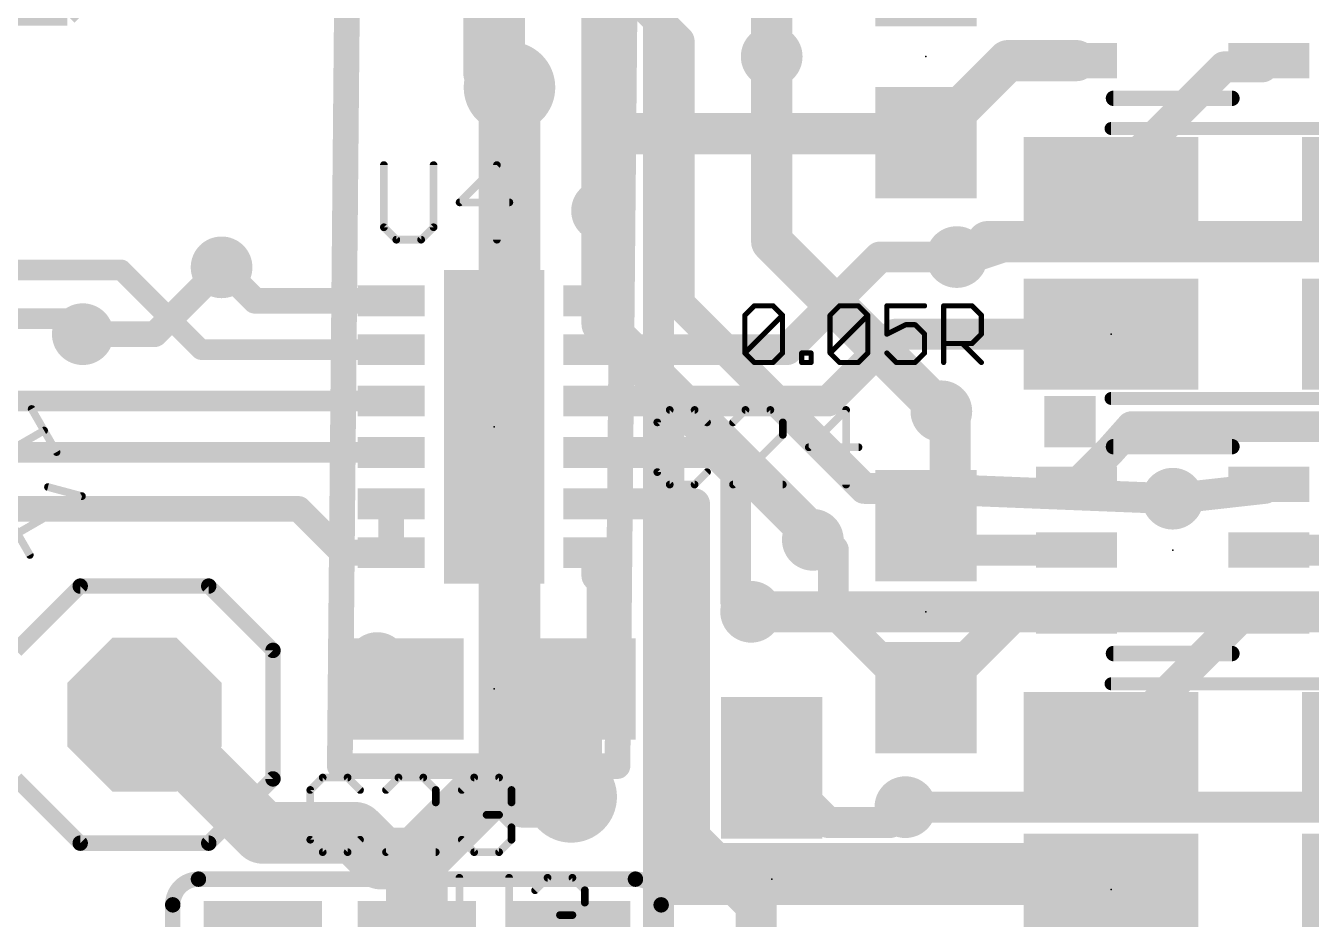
# Model space of a CAD drawing. Extents: x -1.6 to 81.6, y -2 to 51.3.
# Drawn here: x 61.51 to 74.22, y 2.75 to 11.58 of the extents above; entities that cross this region are included whole.
import ezdxf

# ---------------------------------------------------------------- set-up
doc = ezdxf.new("R2010")
doc.units = 0
for name, color, linetype in [('1', 22, 'CONTINUOUS'), ('16', 175, 'CONTINUOUS'), ('17', 82, 'CONTINUOUS'), ('18', 82, 'CONTINUOUS'), ('21', 253, 'CONTINUOUS'), ('22', 253, 'CONTINUOUS'), ('23', 7, 'CONTINUOUS'), ('25', 253, 'CONTINUOUS')]:
    doc.layers.add(name, color=color, linetype=linetype)

# ---------------------------------------------------------------- blocks, each defined once
blk = doc.blocks.new('RECT')
blk.add_solid([(-0.5, -0.5), (0.5, -0.5), (-0.5, 0.5), (0.5, 0.5)])
blk = doc.blocks.new('OCTAGONP')
at = {"const_width": 0.5}
blk.add_lwpolyline([(-0.25, -0.1036), (-0.25, 0.1036), (-0.1036, 0.25), (0.1036, 0.25), (0.25, 0.1036), (0.25, -0.1036), (0.1036, -0.25), (-0.1036, -0.25), (-0.25, -0.1036), (-0.25, 0.1036)], dxfattribs=at)
blk = doc.blocks.new('ROUNDV')
at = {"const_width": 0.5}
blk.add_lwpolyline([(0, -0.25, 1), (0, 0.25, 1), (0, -0.25)], format="xyb", dxfattribs=at)

msp = doc.modelspace()

# ---------------------------------------------------------------- linework, layer by layer
at = {"layer": '1'}
for points, const_width in [([(64.6176, 4.2672), (64.77, 20.574)], 0.254), ([(67.5132, 20.574), (67.3608, 4.2672)], 0.254), ([(66.1416, 14.478), (66.1416, 11.1252)], 0.6096), ([(67.2084, 14.1732), (67.2084, 10.3632)], 0.4064), ([(61.9252, 11.684), (64.2112, 13.97)], 0.2032), ([(68.8848, 11.2776), (68.8848, 11.8872)], 0.4064), ([(56.4388, 11.684), (61.9252, 11.684)], 0.2032), ([(71.2184, 11.2372), (70.4088, 10.4276)], 0.4064), ([(71.8972, 11.2372), (71.2184, 11.2372)], 0.4064), ([(66.1416, 11.1252), (66.294, 10.9728)], 0.6096), ([(73.3552, 11.176), (72.2376, 10.0584)], 0.3048), ([(73.736, 11.176), (73.3552, 11.176)], 0.3048), ([(73.7972, 11.2372), (73.736, 11.176)], 0.3048), ([(70.1684, 10.668), (70.016, 10.5156)], 0.4064), ([(70.1684, 10.668), (70.4088, 10.4276)], 0.4064), ([(67.3608, 10.5156), (67.2084, 10.3632)], 0.4064), ([(70.016, 10.5156), (67.3608, 10.5156)], 0.4064), ([(67.2084, 10.3632), (67.2084, 9.7536)], 0.4064), ([(72.2376, 10.0584), (72.2376, 9.9339)], 0.3048), ([(69.1896, 8.5344), (69.9516, 9.2964)], 0.3048), ([(69.9516, 9.2964), (70.7136, 9.2964)], 0.3048), ([(63.4492, 9.1948), (63.7794, 8.8646)], 0.254), ([(57.8866, 9.1694), (62.4586, 9.1694)], 0.2032), ([(62.4586, 9.1694), (63.246, 8.382)], 0.2032), ([(63.7794, 8.8646), (65.1256, 8.8646)], 0.254), ([(62.0776, 8.6868), (57.7596, 8.6868)], 0.2032), ([(62.1792, 8.5852), (62.0776, 8.6868)], 0.2032), ([(62.1792, 8.5852), (62.0776, 8.5344)], 0.254), ([(69.1896, 8.5344), (69.0372, 8.382)], 0.3048), ([(69.4436, 7.874), (70.104, 8.5344)], 0.3048), ([(70.104, 8.5344), (70.2564, 8.5344)], 0.3048), ([(70.2564, 8.5344), (72.2376, 8.5344)], 0.3048), ([(71.9328, 8.5344), (72.2376, 8.5344)], 0.3048), ([(69.0372, 8.382), (67.1576, 8.382)], 0.3048), ([(63.246, 8.382), (65.1256, 8.382)], 0.2032), ([(67.1576, 7.874), (69.4436, 7.874)], 0.3048), ([(57.912, 7.874), (65.1256, 7.874)], 0.2032), ([(70.6492, 7.6844), (70.5612, 7.7724)], 0.4064), ([(70.6492, 6.4008), (70.6492, 7.6844)], 0.4064), ([(72.4408, 7.62), (72.2376, 7.3912)], 0.3048), ([(72.4408, 7.62), (74.93, 7.62)], 0.3048), ([(67.1576, 7.366), (68.326, 7.366)], 0.3048), ([(68.326, 7.366), (68.5292, 7.1628)], 0.3048), ([(72.2376, 7.3912), (71.8972, 7.0508)], 0.3048), ([(57.8104, 7.366), (65.1256, 7.366)], 0.2032), ([(68.5292, 7.1628), (68.5292, 5.8928)], 0.3048), ([(71.8972, 7.0508), (71.8312, 7.0508)], 0.254), ([(73.7568, 7.0104), (72.8472, 6.9088)], 0.3048), ([(73.7972, 7.0508), (73.7568, 7.0104)], 0.254), ([(67.1576, 6.858), (67.818, 6.858)], 0.3048), ([(67.818, 6.858), (68.1228, 6.858)], 0.3048), ([(67.818, 3.048), (67.818, 6.858)], 0.3048), ([(67.818, 6.858), (67.9704, 6.7056)], 0.3048), ([(68.1228, 6.858), (68.1228, 3.3528)], 0.3048), ([(64.2112, 6.8072), (57.8612, 6.8072)], 0.254), ([(64.643, 6.3754), (64.2112, 6.8072)], 0.254), ([(65.1256, 6.858), (65.1256, 6.3754)], 0.254), ([(70.6492, 6.4008), (70.4088, 6.6412)], 0.3048), ([(69.4944, 6.4008), (69.2912, 6.5024)], 0.3048), ([(64.643, 6.3754), (65.1256, 6.3754)], 0.254), ([(67.1576, 6.3754), (67.1576, 6.1468)], 0.3048), ([(69.4944, 5.7912), (69.4944, 6.4008)], 0.3048), ([(71.8972, 6.4008), (70.6492, 6.4008)], 0.3048), ([(73.7972, 6.4008), (74.3712, 6.4008)], 0.3048), ([(67.1576, 6.1468), (67.2084, 6.096)], 0.3048), ([(67.2084, 6.096), (67.2084, 5.246)], 0.3048), ([(68.5292, 5.8928), (68.6816, 5.7912)], 0.3048), ([(70.4088, 4.8768), (69.4944, 5.7912)], 0.3048), ([(71.2184, 5.7508), (70.4088, 4.9412)], 0.3048), ([(71.8972, 5.7508), (71.2184, 5.7508)], 0.3048), ([(71.2184, 5.7508), (71.2184, 5.6864)], 0.3048), ([(71.2184, 5.7508), (71.2184, 5.6864)], 0.3048), ([(73.5409, 5.7508), (72.2376, 4.4475)], 0.3048), ([(73.7972, 5.7508), (73.5409, 5.7508)], 0.3048), ([(71.2184, 5.6864), (70.4088, 4.8768)], 0.3048), ([(71.2184, 5.6864), (70.4088, 4.8768)], 0.3048), ([(67.2084, 5.246), (66.9916, 5.0292)], 0.3048), ([(66.9036, 4.9412), (66.9916, 5.0292)], 0.6096), ([(66.9036, 3.9624), (66.9036, 4.9412)], 0.6096), ([(67.3608, 4.2672), (64.6176, 4.2672)], 0.254), ([(68.8848, 4.2496), (68.9024, 4.2496)], 0.3048), ([(68.9024, 4.2496), (69.4436, 3.7084)], 0.3048), ([(70.0532, 3.7084), (70.2056, 3.8608)], 0.3048), ([(69.4436, 3.7084), (70.0532, 3.7084)], 0.3048), ([(67.9704, 3.6576), (67.9704, 3.2004)], 0.3048), ([(68.1228, 3.3528), (72.6948, 3.3528)], 0.3048), ([(72.6948, 3.3528), (72.6948, 3.048)], 0.3048), ([(67.9704, 3.2004), (67.9704, 3.1496)], 0.3048), ([(72.6948, 3.048), (67.818, 3.048)], 0.3048), ([(67.9704, 3.1496), (72.136, 3.1496)], 0.3048), ([(72.136, 3.1496), (72.2376, 3.048)], 0.3048)]:
    msp.add_lwpolyline(points, dxfattribs=dict(at, const_width=const_width))
for points, const_width in [([(71.2184, 11.3388, 1), (71.2184, 11.1356)], 0.2032), ([(71.2902, 11.1654, 1), (71.1466, 11.309)], 0.2032), ([(71.8972, 11.1356, 1), (71.8972, 11.3388)], 0.2032), ([(66.2494, 11.233, 1), (66.0338, 11.0174)], 0.3048), ([(68.7832, 11.2776, 1), (68.9864, 11.2776)], 0.2032), ([(73.3552, 11.2522, 1), (73.3552, 11.0998)], 0.1524), ([(73.4091, 11.1221, 1), (73.3013, 11.2299)], 0.1524), ([(73.6821, 11.2299, 1), (73.7899, 11.1221)], 0.1524), ([(73.736, 11.0998, 1), (73.736, 11.2522)], 0.1524), ([(73.8511, 11.1833, 1), (73.7433, 11.2911)], 0.1524), ([(65.9892, 11.1252, 1), (66.294, 11.1252)], 0.3048), ([(66.1862, 10.865, 1), (66.4018, 11.0806)], 0.3048), ([(70.2402, 10.7398, 1), (70.0966, 10.5962)], 0.2032), ([(70.2402, 10.5962, 1), (70.0966, 10.7398)], 0.2032), ([(67.3608, 10.6172, 1), (67.3608, 10.414)], 0.2032), ([(67.4326, 10.4438, 1), (67.289, 10.5874)], 0.2032), ([(69.9442, 10.5874, 1), (70.0878, 10.4438)], 0.2032), ([(70.016, 10.414, 1), (70.016, 10.6172)], 0.2032), ([(67.31, 10.3632, 1), (67.1068, 10.3632)], 0.2032), ([(70.337, 10.4994, 1), (70.4806, 10.3558)], 0.2032), ([(70.337, 10.3558, 1), (70.4806, 10.4994)], 0.2032), ([(67.1068, 10.3632, 1), (67.31, 10.3632)], 0.2032), ([(67.1366, 10.435, 1), (67.2802, 10.2914)], 0.2032), ([(72.3138, 10.0584, 1), (72.1614, 10.0584)], 0.1524), ([(72.1837, 10.1123, 1), (72.2915, 10.0045)], 0.1524), ([(72.1614, 9.9339, 1), (72.3138, 9.9339)], 0.1524), ([(67.1068, 9.7536, 1), (67.31, 9.7536)], 0.2032), ([(69.9516, 9.3726, 1), (69.9516, 9.2202)], 0.1524), ([(70.0055, 9.2425, 1), (69.8977, 9.3503)], 0.1524), ([(70.7136, 9.2202, 1), (70.7136, 9.3726)], 0.1524), ([(63.4941, 9.2397, 1), (63.4043, 9.1499)], 0.127), ([(62.4945, 9.2053, 1), (62.4227, 9.1335)], 0.1016), ([(62.4586, 9.1186, 1), (62.4586, 9.2202)], 0.1016), ([(63.7794, 8.9281, 1), (63.7794, 8.8011)], 0.127), ([(63.7345, 8.8197, 1), (63.8243, 8.9095)], 0.127), ([(65.1256, 8.8011, 1), (65.1256, 8.9281)], 0.127), ([(62.1135, 8.7227, 1), (62.0417, 8.6509)], 0.1016), ([(62.0776, 8.636, 1), (62.0776, 8.7376)], 0.1016), ([(62.0492, 8.5912, 1), (62.106, 8.4776)], 0.127), ([(62.2076, 8.5284, 1), (62.1508, 8.642)], 0.127), ([(62.1433, 8.5493, 1), (62.2151, 8.6211)], 0.1016), ([(69.1357, 8.5883, 1), (69.2435, 8.4805)], 0.1524), ([(69.2435, 8.4805, 1), (69.1357, 8.5883)], 0.1524), ([(70.104, 8.6106, 1), (70.104, 8.4582)], 0.1524), ([(70.1579, 8.4805, 1), (70.0501, 8.5883)], 0.1524), ([(70.2564, 8.6106, 1), (70.2564, 8.4582)], 0.1524), ([(70.2564, 8.4582, 1), (70.2564, 8.6106)], 0.1524), ([(71.9328, 8.6106, 1), (71.9328, 8.4582)], 0.1524), ([(72.2376, 8.4582, 1), (72.2376, 8.6106)], 0.1524), ([(72.2376, 8.4582, 1), (72.2376, 8.6106)], 0.1524), ([(67.1576, 8.4582, 1), (67.1576, 8.3058)], 0.1524), ([(68.9833, 8.4359, 1), (69.0911, 8.3281)], 0.1524), ([(69.0372, 8.3058, 1), (69.0372, 8.4582)], 0.1524), ([(63.246, 8.4328, 1), (63.246, 8.3312)], 0.1016), ([(63.2101, 8.3461, 1), (63.2819, 8.4179)], 0.1016), ([(65.1256, 8.3312, 1), (65.1256, 8.4328)], 0.1016), ([(67.1576, 7.9502, 1), (67.1576, 7.7978)], 0.1524), ([(69.3897, 7.9279, 1), (69.4975, 7.8201)], 0.1524), ([(69.4436, 7.7978, 1), (69.4436, 7.9502)], 0.1524), ([(65.1256, 7.8232, 1), (65.1256, 7.9248)], 0.1016), ([(70.633, 7.8442, 1), (70.4894, 7.7006)], 0.2032), ([(70.7508, 7.6844, 1), (70.5476, 7.6844)], 0.2032), ([(70.5774, 7.6126, 1), (70.721, 7.7562)], 0.2032), ([(72.4408, 7.6962, 1), (72.4408, 7.5438)], 0.1524), ([(72.4978, 7.5694, 1), (72.3838, 7.6706)], 0.1524), ([(67.1576, 7.4422, 1), (67.1576, 7.2898)], 0.1524), ([(68.3799, 7.4199, 1), (68.2721, 7.3121)], 0.1524), ([(68.326, 7.2898, 1), (68.326, 7.4422)], 0.1524), ([(72.1806, 7.4418, 1), (72.2946, 7.3406)], 0.1524), ([(72.2915, 7.3373, 1), (72.1837, 7.4451)], 0.1524), ([(65.1256, 7.3152, 1), (65.1256, 7.4168)], 0.1016), ([(68.6054, 7.1628, 1), (68.453, 7.1628)], 0.1524), ([(68.4753, 7.1089, 1), (68.5831, 7.2167)], 0.1524), ([(71.8312, 7.1143, 1), (71.8312, 6.9873)], 0.127), ([(71.8433, 7.1047, 1), (71.9511, 6.9969)], 0.1524), ([(71.8972, 6.9873, 1), (71.8972, 7.1143)], 0.127), ([(73.7119, 7.0553, 1), (73.8017, 6.9655)], 0.127), ([(73.7653, 6.9347, 1), (73.7483, 7.0861)], 0.1524), ([(73.8421, 7.0059, 1), (73.7523, 7.0957)], 0.127), ([(67.1576, 6.9342, 1), (67.1576, 6.7818)], 0.1524), ([(67.818, 6.9342, 1), (67.818, 6.7818)], 0.1524), ([(67.8942, 6.858, 1), (67.7418, 6.858)], 0.1524), ([(67.8719, 6.9119, 1), (67.7641, 6.8041)], 0.1524), ([(67.818, 6.7818, 1), (67.818, 6.9342)], 0.1524), ([(68.199, 6.858, 1), (68.0466, 6.858)], 0.1524), ([(68.1228, 6.7818, 1), (68.1228, 6.9342)], 0.1524), ([(72.8387, 6.9845, 1), (72.8557, 6.8331)], 0.1524), ([(64.2561, 6.8521, 1), (64.1663, 6.7623)], 0.127), ([(64.2112, 6.7437, 1), (64.2112, 6.8707)], 0.127), ([(65.1891, 6.858, 1), (65.0621, 6.858)], 0.127), ([(67.9165, 6.6517, 1), (68.0243, 6.7595)], 0.1524), ([(70.4627, 6.6951, 1), (70.3549, 6.5873)], 0.1524), ([(70.4088, 6.6412, 0.4142), (70.6492, 6.4008)], 0.3048), ([(70.485, 6.6412, 1), (70.3326, 6.6412)], 0.1524), ([(69.3253, 6.5706, 1), (69.2571, 6.4342)], 0.1524), ([(64.643, 6.4389, 1), (64.643, 6.3119)], 0.127), ([(64.5981, 6.3305, 1), (64.6879, 6.4203)], 0.127), ([(65.1256, 6.3119, 1), (65.1256, 6.4389)], 0.127), ([(67.2338, 6.3754, 1), (67.0814, 6.3754)], 0.1524), ([(69.5706, 6.4008, 1), (69.4182, 6.4008)], 0.1524), ([(69.4603, 6.3326, 1), (69.5285, 6.469)], 0.1524), ([(70.5476, 6.4008, 1), (70.7508, 6.4008)], 0.2032), ([(70.6492, 6.477, 1), (70.6492, 6.3246)], 0.1524), ([(70.5953, 6.3469, 1), (70.7031, 6.4547)], 0.1524), ([(70.6492, 6.3246, 1), (70.6492, 6.477)], 0.1524), ([(71.8972, 6.3246, 1), (71.8972, 6.477)], 0.1524), ([(73.7972, 6.477, 1), (73.7972, 6.3246)], 0.1524), ([(65.0621, 6.3754, 1), (65.1891, 6.3754)], 0.127), ([(67.2115, 6.2007, 1), (67.1037, 6.0929)], 0.1524), ([(67.2846, 6.096, 1), (67.1322, 6.096)], 0.1524), ([(67.1545, 6.0421, 1), (67.2623, 6.1499)], 0.1524), ([(67.0814, 6.1468, 1), (67.2338, 6.1468)], 0.1524), ([(68.5715, 5.9562, 1), (68.4869, 5.8294)], 0.1524), ([(68.453, 5.8928, 1), (68.6054, 5.8928)], 0.1524), ([(68.6393, 5.7278, 1), (68.7239, 5.8546)], 0.1524), ([(69.5483, 5.8451, 1), (69.4405, 5.7373)], 0.1524), ([(69.4182, 5.7912, 1), (69.5706, 5.7912)], 0.1524), ([(71.2184, 5.827, 1), (71.2184, 5.6746)], 0.1524), ([(71.2946, 5.7508, 1), (71.1422, 5.7508)], 0.1524), ([(71.2946, 5.7508, 1), (71.1422, 5.7508)], 0.1524), ([(71.2723, 5.6969, 1), (71.1645, 5.8047)], 0.1524), ([(71.8972, 5.6746, 1), (71.8972, 5.827)], 0.1524), ([(73.5409, 5.827, 1), (73.5409, 5.6746)], 0.1524), ([(73.5947, 5.6969, 1), (73.487, 5.8047)], 0.1524), ([(73.7972, 5.6746, 1), (73.7972, 5.827)], 0.1524), ([(71.1422, 5.6864, 1), (71.2946, 5.6864)], 0.1524), ([(71.1422, 5.6864, 1), (71.2946, 5.6864)], 0.1524), ([(71.2723, 5.6325, 1), (71.1645, 5.7403)], 0.1524), ([(71.2723, 5.6325, 1), (71.1645, 5.7403)], 0.1524), ([(67.2623, 5.1921, 1), (67.1545, 5.2999)], 0.1524), ([(67.056, 4.9412, 1), (66.7512, 4.9412)], 0.3048), ([(67.0994, 4.9214, 1), (66.8838, 5.137)], 0.3048), ([(67.1322, 5.246, 1), (67.2846, 5.246)], 0.1524), ([(66.7958, 5.049, 1), (67.0114, 4.8334)], 0.3048), ([(66.9377, 5.0831, 1), (67.0455, 4.9753)], 0.1524), ([(70.3549, 4.9951, 1), (70.4627, 4.8873)], 0.1524), ([(70.3549, 4.9307, 1), (70.4627, 4.8229)], 0.1524), ([(70.3549, 4.9307, 1), (70.4627, 4.8229)], 0.1524), ([(70.3549, 4.8229, 1), (70.4627, 4.9307)], 0.1524), ([(72.1837, 4.5014, 1), (72.2915, 4.3937)], 0.1524), ([(64.6176, 4.3307, 1), (64.6176, 4.2037)], 0.127), ([(64.5541, 4.2678, 1), (64.6811, 4.2666)], 0.127), ([(67.2973, 4.2678, 1), (67.4243, 4.2666)], 0.127), ([(67.3608, 4.2037, 1), (67.3608, 4.3307)], 0.127), ([(68.8848, 4.3258, 1), (68.8848, 4.1734)], 0.1524), ([(68.9563, 4.3035, 1), (68.8485, 4.1957)], 0.1524), ([(68.9024, 4.1734, 1), (68.9024, 4.3258)], 0.1524), ([(66.7512, 3.9624, 1), (67.056, 3.9624)], 0.3048), ([(70.2595, 3.8069, 1), (70.1517, 3.9147)], 0.1524), ([(69.4436, 3.7846, 1), (69.4436, 3.6322)], 0.1524), ([(69.3897, 3.6545, 1), (69.4975, 3.7623)], 0.1524), ([(69.9993, 3.7623, 1), (70.1071, 3.6545)], 0.1524), ([(70.0532, 3.6322, 1), (70.0532, 3.7846)], 0.1524), ([(68.0466, 3.6576, 1), (67.8942, 3.6576)], 0.1524), ([(68.1228, 3.429, 1), (68.1228, 3.2766)], 0.1524), ([(72.771, 3.3528, 1), (72.6186, 3.3528)], 0.1524), ([(72.6948, 3.2766, 1), (72.6948, 3.429)], 0.1524), ([(68.0466, 3.2004, 1), (67.8942, 3.2004)], 0.1524), ([(68.0466, 3.3528, 1), (68.199, 3.3528)], 0.1524), ([(67.818, 3.1242, 1), (67.818, 2.9718)], 0.1524), ([(67.9704, 3.2258, 1), (67.9704, 3.0734)], 0.1524), ([(67.8942, 3.2004, 1), (68.0466, 3.2004)], 0.1524), ([(67.8942, 3.1496, 1), (68.0466, 3.1496)], 0.1524), ([(72.1899, 3.2035, 1), (72.0821, 3.0957)], 0.1524), ([(72.136, 3.0734, 1), (72.136, 3.2258)], 0.1524), ([(72.1837, 2.9941, 1), (72.2915, 3.1019)], 0.1524), ([(72.6948, 2.9718, 1), (72.6948, 3.1242)], 0.1524), ([(67.7418, 3.048, 1), (67.8942, 3.048)], 0.1524), ([(72.6186, 3.048, 1), (72.771, 3.048)], 0.1524)]:
    msp.add_lwpolyline(points, format="xyb", dxfattribs=dict(at, const_width=const_width))
at = {"layer": '16'}
for points, const_width in [([(67.7672, 0.8128), (67.7672, 24.1808)], 0.3048), ([(67.9704, 11.43), (62.6364, 16.764)], 0.3048), ([(67.9704, 8.8392), (67.9704, 11.43)], 0.3048), ([(68.8848, 9.4488), (68.8848, 11.2776)], 0.4064), ([(66.294, 10.9728), (66.294, 4.2672)], 0.6096), ([(67.2084, 8.9916), (67.2084, 9.7536)], 0.4064), ([(67.2084, 9.7536), (67.2084, 8.9916)], 0.4064), ([(70.5612, 7.7724), (68.8848, 9.4488)], 0.4064), ([(71.1708, 9.4488), (70.7136, 9.2964)], 0.4064), ([(71.1708, 9.4488), (71.0184, 9.4488)], 0.4064), ([(71.0184, 9.4488), (71.1708, 9.4488)], 0.4064), ([(75.2856, 9.4488), (71.1708, 9.4488)], 0.4064), ([(63.4492, 9.1948), (62.7888, 8.5344)], 0.254), ([(67.2084, 8.636), (67.2084, 8.9916)], 0.4064), ([(69.7992, 7.0104), (67.9704, 8.8392)], 0.3048), ([(67.7164, 8.128), (67.2084, 8.636)], 0.4064), ([(62.7888, 8.5344), (62.0776, 8.5344)], 0.254), ([(69.342, 6.5024), (67.7164, 8.128)], 0.4064), ([(67.818, 8.0264), (67.7164, 8.128)], 0.4064), ([(67.818, 3.81), (67.818, 8.0264)], 0.4064), ([(70.3072, 7.0104), (69.7992, 7.0104)], 0.3048), ([(72.8472, 6.9088), (70.3072, 7.0104)], 0.3048), ([(72.8472, 6.9088), (70.3072, 7.0104)], 0.3048), ([(69.2912, 6.5024), (69.342, 6.5024)], 0.4064), ([(68.6816, 5.7912), (71.7804, 5.7912)], 0.4064), ([(71.7804, 5.7912), (76.2, 5.7912)], 0.4064), ([(68.6816, 5.7912), (71.7804, 5.7912)], 0.3048), ([(62.6872, 4.7752), (63.8556, 3.6068)], 0.6096), ([(65.3796, 3.3528), (66.294, 4.2672)], 0.6096), ([(66.294, 4.2672), (66.9036, 3.9624)], 0.6096), ([(66.4436, 3.9624), (66.9036, 3.9624)], 0.6096), ([(68.7324, 2.8956), (67.818, 3.81)], 0.4064), ([(70.2056, 3.8608), (75.438, 3.8608)], 0.3048), ([(63.8556, 3.6068), (64.77, 3.6068)], 0.6096), ([(64.77, 3.6068), (65.024, 3.3528)], 0.6096), ([(65.024, 3.3528), (65.3796, 3.3528)], 0.6096), ([(65.3796, 2.1336), (65.3796, 3.3528)], 0.6096), ([(68.7324, 2.4384), (68.7324, 2.8956)], 0.4064)]:
    msp.add_lwpolyline(points, dxfattribs=dict(at, const_width=const_width))
for points, const_width in [([(68.0466, 11.43, 1), (67.8942, 11.43)], 0.1524), ([(67.9165, 11.3761, 1), (68.0243, 11.4839)], 0.1524), ([(68.9864, 11.2776, 1), (68.7832, 11.2776)], 0.2032), ([(66.4464, 10.9728, 1), (66.1416, 10.9728)], 0.3048), ([(67.31, 9.7536, 1), (67.1068, 9.7536)], 0.2032), ([(67.31, 9.7536, 1), (67.1068, 9.7536)], 0.2032), ([(68.7832, 9.4488, 1), (68.9864, 9.4488)], 0.2032), ([(68.9566, 9.5206, 1), (68.813, 9.377)], 0.2032), ([(71.0184, 9.5504, 1), (71.0184, 9.3472)], 0.2032), ([(71.0184, 9.5504, 1), (71.0184, 9.3472)], 0.2032), ([(71.1708, 9.5504, 1), (71.1708, 9.3472)], 0.2032), ([(71.2029, 9.3524, 1), (71.1387, 9.5452)], 0.2032), ([(71.1708, 9.3472, 1), (71.1708, 9.5504)], 0.2032), ([(71.1708, 9.3472, 1), (71.1708, 9.5504)], 0.2032), ([(70.6815, 9.3928, 1), (70.7457, 9.2)], 0.2032), ([(63.4941, 9.1499, 1), (63.4043, 9.2397)], 0.127), ([(67.31, 8.9916, 1), (67.1068, 8.9916)], 0.2032), ([(67.1068, 8.9916, 1), (67.31, 8.9916)], 0.2032), ([(67.1068, 8.9916, 1), (67.31, 8.9916)], 0.2032), ([(68.0243, 8.8931, 1), (67.9165, 8.7853)], 0.1524), ([(67.8942, 8.8392, 1), (68.0466, 8.8392)], 0.1524), ([(67.2802, 8.7078, 1), (67.1366, 8.5642)], 0.2032), ([(62.0776, 8.5979, 1), (62.0776, 8.4709)], 0.127), ([(62.7439, 8.5793, 1), (62.8337, 8.4895)], 0.127), ([(62.7888, 8.4709, 1), (62.7888, 8.5979)], 0.127), ([(67.1068, 8.636, 1), (67.31, 8.636)], 0.2032), ([(67.7882, 8.1998, 1), (67.6446, 8.0562)], 0.2032), ([(67.7882, 8.1998, 1), (67.6446, 8.0562)], 0.2032), ([(67.6446, 8.0562, 1), (67.7882, 8.1998)], 0.2032), ([(67.9196, 8.0264, 1), (67.7164, 8.0264)], 0.2032), ([(67.7462, 7.9546, 1), (67.8898, 8.0982)], 0.2032), ([(70.4894, 7.7006, 1), (70.633, 7.8442)], 0.2032), ([(69.7992, 7.0866, 1), (69.7992, 6.9342)], 0.1524), ([(69.7453, 6.9565, 1), (69.8531, 7.0643)], 0.1524), ([(70.3102, 7.0865, 1), (70.3042, 6.9343)], 0.1524), ([(70.3102, 7.0865, 1), (70.3042, 6.9343)], 0.1524), ([(70.3072, 6.9342, 1), (70.3072, 7.0866)], 0.1524), ([(72.8442, 6.8327, 1), (72.8502, 6.9849)], 0.1524), ([(72.8442, 6.8327, 1), (72.8502, 6.9849)], 0.1524), ([(69.2912, 6.604, 1), (69.2912, 6.4008)], 0.2032), ([(69.2702, 6.4306, 1), (69.4138, 6.5742)], 0.2032), ([(69.342, 6.4008, 1), (69.342, 6.604)], 0.2032), ([(68.6816, 5.8928, 1), (68.6816, 5.6896)], 0.2032), ([(71.7804, 5.8928, 1), (71.7804, 5.6896)], 0.2032), ([(71.7804, 5.6896, 1), (71.7804, 5.8928)], 0.2032), ([(68.6816, 5.8674, 1), (68.6816, 5.715)], 0.1524), ([(71.7804, 5.715, 1), (71.7804, 5.8674)], 0.1524), ([(62.795, 4.883, 1), (62.5794, 4.6674)], 0.3048), ([(66.3622, 4.4035, 1), (66.2258, 4.1309)], 0.3048), ([(66.4018, 4.1594, 1), (66.1862, 4.375)], 0.3048), ([(66.1416, 4.2672, 1), (66.4464, 4.2672)], 0.3048), ([(66.4436, 4.1148, 1), (66.4436, 3.81)], 0.3048), ([(66.8354, 3.8261, 1), (66.9718, 4.0987)], 0.3048), ([(66.9036, 3.81, 1), (66.9036, 4.1148)], 0.3048), ([(67.8898, 3.8818, 1), (67.7462, 3.7382)], 0.2032), ([(70.2056, 3.937, 1), (70.2056, 3.7846)], 0.1524), ([(63.8556, 3.7592, 1), (63.8556, 3.4544)], 0.3048), ([(63.7478, 3.499, 1), (63.9634, 3.7146)], 0.3048), ([(64.8778, 3.7146, 1), (64.6622, 3.499)], 0.3048), ([(64.77, 3.4544, 1), (64.77, 3.7592)], 0.3048), ([(67.7164, 3.81, 1), (67.9196, 3.81)], 0.2032), ([(65.024, 3.5052, 1), (65.024, 3.2004)], 0.3048), ([(64.9162, 3.245, 1), (65.1318, 3.4606)], 0.3048), ([(65.2718, 3.4606, 1), (65.4874, 3.245)], 0.3048), ([(65.532, 3.3528, 1), (65.2272, 3.3528)], 0.3048), ([(65.3796, 3.2004, 1), (65.3796, 3.5052)], 0.3048), ([(68.834, 2.8956, 1), (68.6308, 2.8956)], 0.2032), ([(68.6606, 2.8238, 1), (68.8042, 2.9674)], 0.2032)]:
    msp.add_lwpolyline(points, format="xyb", dxfattribs=dict(at, const_width=const_width))
at = {"layer": '21'}
for points, const_width in [([(73.4322, 10.8652), (72.2622, 10.8652)], 0.1524), ([(72.2376, 10.5664), (75.2856, 10.5664)], 0.127), ([(68.6195, 8.7211), (68.7127, 8.8143)], 0.0508), ([(68.7127, 8.8143), (68.8991, 8.8143)], 0.0508), ([(68.8991, 8.8143), (68.9924, 8.7211)], 0.0508), ([(69.4615, 8.7211), (69.5547, 8.8143)], 0.0508), ([(69.5547, 8.8143), (69.7411, 8.8143)], 0.0508), ([(69.7411, 8.8143), (69.8343, 8.7211)], 0.0508), ([(70.3956, 8.8143), (70.0228, 8.8143)], 0.0508), ([(70.0228, 8.8143), (70.0228, 8.5346)], 0.0508), ([(70.5841, 8.255), (70.5841, 8.8143)], 0.0508), ([(70.5841, 8.8143), (70.8637, 8.8143)], 0.0508), ([(70.8637, 8.8143), (70.9569, 8.7211)], 0.0508), ([(68.6195, 8.3482), (68.6195, 8.7211)], 0.0508), ([(68.6195, 8.3482), (68.9924, 8.7211)], 0.0508), ([(68.9924, 8.7211), (68.9924, 8.3482)], 0.0508), ([(69.4615, 8.3482), (69.4615, 8.7211)], 0.0508), ([(69.4615, 8.3482), (69.8343, 8.7211)], 0.0508), ([(69.8343, 8.7211), (69.8343, 8.3482)], 0.0508), ([(70.0228, 8.5346), (70.2092, 8.6279)], 0.0508), ([(70.2092, 8.6279), (70.3024, 8.6279)], 0.0508), ([(70.3024, 8.6279), (70.3956, 8.5346)], 0.0508), ([(70.9569, 8.7211), (70.9569, 8.5346)], 0.0508), ([(70.3956, 8.5346), (70.3956, 8.3482)], 0.0508), ([(70.9569, 8.5346), (70.8637, 8.4414)], 0.0508), ([(70.8637, 8.4414), (70.5841, 8.4414)], 0.0508), ([(70.7705, 8.4414), (70.9569, 8.255)], 0.0508), ([(68.7127, 8.255), (68.6195, 8.3482)], 0.0508), ([(68.8991, 8.255), (68.7127, 8.255)], 0.0508), ([(68.9924, 8.3482), (68.8991, 8.255)], 0.0508), ([(69.1808, 8.255), (69.1808, 8.3482)], 0.0508), ([(69.1808, 8.3482), (69.274, 8.3482)], 0.0508), ([(69.274, 8.255), (69.1808, 8.255)], 0.0508), ([(69.274, 8.3482), (69.274, 8.255)], 0.0508), ([(69.5547, 8.255), (69.4615, 8.3482)], 0.0508), ([(69.7411, 8.255), (69.5547, 8.255)], 0.0508), ([(69.8343, 8.3482), (69.7411, 8.255)], 0.0508), ([(70.116, 8.255), (70.0228, 8.3482)], 0.0508), ([(70.3024, 8.255), (70.116, 8.255)], 0.0508), ([(70.3956, 8.3482), (70.3024, 8.255)], 0.0508), ([(75.2856, 7.8994), (72.2376, 7.8994)], 0.127), ([(72.2622, 7.4228), (73.4322, 7.4228)], 0.1524), ([(61.4172, 5.4102), (62.0522, 6.0452)], 0.1524), ([(62.0522, 6.0452), (63.3222, 6.0452)], 0.1524), ([(63.3222, 6.0452), (63.9572, 5.4102)], 0.1524), ([(63.9572, 5.4102), (63.9572, 4.1402)], 0.1524), ([(73.4322, 5.3788), (72.2622, 5.3788)], 0.1524), ([(72.2376, 5.08), (75.2856, 5.08)], 0.127), ([(62.0522, 3.5052), (61.4172, 4.1402)], 0.1524), ([(63.9572, 4.1402), (63.3222, 3.5052)], 0.1524), ([(63.3222, 3.5052), (62.0522, 3.5052)], 0.1524)]:
    msp.add_lwpolyline(points, dxfattribs=dict(at, const_width=const_width))
for points, const_width in [([(72.2622, 10.9033, 1), (72.2622, 10.8271)], 0.0762), ([(73.4322, 10.8271, 1), (73.4322, 10.9033)], 0.0762), ([(72.2376, 10.5982, 1), (72.2376, 10.5346)], 0.0635), ([(68.7127, 8.827, 1), (68.7127, 8.8016)], 0.0254), ([(68.7217, 8.8053, 1), (68.7037, 8.8233)], 0.0254), ([(68.9081, 8.8233, 1), (68.8902, 8.8053)], 0.0254), ([(68.8991, 8.8016, 1), (68.8991, 8.827)], 0.0254), ([(69.5547, 8.827, 1), (69.5547, 8.8016)], 0.0254), ([(69.5637, 8.8053, 1), (69.5457, 8.8233)], 0.0254), ([(69.7501, 8.8233, 1), (69.7321, 8.8053)], 0.0254), ([(69.7411, 8.8016, 1), (69.7411, 8.827)], 0.0254), ([(70.0228, 8.827, 1), (70.0228, 8.8016)], 0.0254), ([(70.0355, 8.8143, 1), (70.0101, 8.8143)], 0.0254), ([(70.3956, 8.8016, 1), (70.3956, 8.827)], 0.0254), ([(70.5968, 8.8143, 1), (70.5714, 8.8143)], 0.0254), ([(70.5841, 8.827, 1), (70.5841, 8.8016)], 0.0254), ([(70.8727, 8.8233, 1), (70.8547, 8.8053)], 0.0254), ([(70.8637, 8.8016, 1), (70.8637, 8.827)], 0.0254), ([(68.6322, 8.7211, 1), (68.6068, 8.7211)], 0.0254), ([(68.6105, 8.73, 1), (68.6285, 8.7121)], 0.0254), ([(69.005, 8.7211, 1), (68.9797, 8.7211)], 0.0254), ([(69.0013, 8.7121, 1), (68.9834, 8.73)], 0.0254), ([(68.9834, 8.7121, 1), (69.0013, 8.73)], 0.0254), ([(69.4742, 8.7211, 1), (69.4488, 8.7211)], 0.0254), ([(69.4525, 8.73, 1), (69.4704, 8.7121)], 0.0254), ([(69.847, 8.7211, 1), (69.8216, 8.7211)], 0.0254), ([(69.8433, 8.7121, 1), (69.8253, 8.73)], 0.0254), ([(69.8253, 8.7121, 1), (69.8433, 8.73)], 0.0254), ([(70.2092, 8.6406, 1), (70.2092, 8.6151)], 0.0254), ([(70.2149, 8.6165, 1), (70.2035, 8.6392)], 0.0254), ([(70.3114, 8.6368, 1), (70.2934, 8.6189)], 0.0254), ([(70.3024, 8.6151, 1), (70.3024, 8.6406)], 0.0254), ([(70.9696, 8.7211, 1), (70.9442, 8.7211)], 0.0254), ([(70.948, 8.7121, 1), (70.9659, 8.73)], 0.0254), ([(70.0171, 8.546, 1), (70.0285, 8.5233)], 0.0254), ([(70.0101, 8.5346, 1), (70.0355, 8.5346)], 0.0254), ([(70.4083, 8.5346, 1), (70.3829, 8.5346)], 0.0254), ([(70.3866, 8.5257, 1), (70.4046, 8.5436)], 0.0254), ([(70.9442, 8.5346, 1), (70.9696, 8.5346)], 0.0254), ([(70.9659, 8.5257, 1), (70.948, 8.5436)], 0.0254), ([(70.5841, 8.4541, 1), (70.5841, 8.4287)], 0.0254), ([(70.7795, 8.4504, 1), (70.7615, 8.4324)], 0.0254), ([(70.8547, 8.4504, 1), (70.8727, 8.4324)], 0.0254), ([(70.8637, 8.4287, 1), (70.8637, 8.4541)], 0.0254), ([(68.6285, 8.3572, 1), (68.6105, 8.3392)], 0.0254), ([(68.6105, 8.3572, 1), (68.6285, 8.3392)], 0.0254), ([(68.6068, 8.3482, 1), (68.6322, 8.3482)], 0.0254), ([(68.7127, 8.2677, 1), (68.7127, 8.2423)], 0.0254), ([(68.7037, 8.246, 1), (68.7217, 8.264)], 0.0254), ([(68.8902, 8.264, 1), (68.9081, 8.246)], 0.0254), ([(68.8991, 8.2423, 1), (68.8991, 8.2677)], 0.0254), ([(68.9797, 8.3482, 1), (69.005, 8.3482)], 0.0254), ([(69.0013, 8.3392, 1), (68.9834, 8.3572)], 0.0254), ([(69.1935, 8.3482, 1), (69.1681, 8.3482)], 0.0254), ([(69.1808, 8.3609, 1), (69.1808, 8.3355)], 0.0254), ([(69.1808, 8.2677, 1), (69.1808, 8.2423)], 0.0254), ([(69.1681, 8.255, 1), (69.1935, 8.255)], 0.0254), ([(69.2867, 8.3482, 1), (69.2613, 8.3482)], 0.0254), ([(69.2613, 8.255, 1), (69.2867, 8.255)], 0.0254), ([(69.274, 8.3355, 1), (69.274, 8.3609)], 0.0254), ([(69.274, 8.2423, 1), (69.274, 8.2677)], 0.0254), ([(69.4704, 8.3572, 1), (69.4525, 8.3392)], 0.0254), ([(69.4525, 8.3572, 1), (69.4704, 8.3392)], 0.0254), ([(69.4488, 8.3482, 1), (69.4742, 8.3482)], 0.0254), ([(69.5547, 8.2677, 1), (69.5547, 8.2423)], 0.0254), ([(69.5457, 8.246, 1), (69.5637, 8.264)], 0.0254), ([(69.7321, 8.264, 1), (69.7501, 8.246)], 0.0254), ([(69.7411, 8.2423, 1), (69.7411, 8.2677)], 0.0254), ([(69.8216, 8.3482, 1), (69.847, 8.3482)], 0.0254), ([(69.8433, 8.3392, 1), (69.8253, 8.3572)], 0.0254), ([(70.0318, 8.3572, 1), (70.0138, 8.3392)], 0.0254), ([(70.116, 8.2677, 1), (70.116, 8.2423)], 0.0254), ([(70.107, 8.246, 1), (70.125, 8.264)], 0.0254), ([(70.2934, 8.264, 1), (70.3114, 8.246)], 0.0254), ([(70.3024, 8.2423, 1), (70.3024, 8.2677)], 0.0254), ([(70.3829, 8.3482, 1), (70.4083, 8.3482)], 0.0254), ([(70.4046, 8.3392, 1), (70.3866, 8.3572)], 0.0254), ([(70.5714, 8.255, 1), (70.5968, 8.255)], 0.0254), ([(70.948, 8.246, 1), (70.9659, 8.264)], 0.0254), ([(72.2376, 7.9311, 1), (72.2376, 7.8677)], 0.0635), ([(72.2622, 7.4609, 1), (72.2622, 7.3847)], 0.0762), ([(73.4322, 7.3847, 1), (73.4322, 7.4609)], 0.0762), ([(62.0522, 6.0833, 1), (62.0522, 6.0071)], 0.0762), ([(62.0791, 6.0183, 1), (62.0253, 6.0721)], 0.0762), ([(63.3491, 6.0721, 1), (63.2953, 6.0183)], 0.0762), ([(63.3222, 6.0071, 1), (63.3222, 6.0833)], 0.0762), ([(63.9953, 5.4102, 1), (63.9191, 5.4102)], 0.0762), ([(63.9303, 5.3833, 1), (63.9841, 5.4371)], 0.0762), ([(72.2622, 5.4169, 1), (72.2622, 5.3407)], 0.0762), ([(73.4322, 5.3407, 1), (73.4322, 5.4169)], 0.0762), ([(72.2376, 5.1117, 1), (72.2376, 5.0483)], 0.0635), ([(63.9841, 4.1133, 1), (63.9303, 4.1671)], 0.0762), ([(63.9191, 4.1402, 1), (63.9953, 4.1402)], 0.0762), ([(62.0522, 3.5433, 1), (62.0522, 3.4671)], 0.0762), ([(62.0253, 3.4783, 1), (62.0791, 3.5321)], 0.0762), ([(63.2953, 3.5321, 1), (63.3491, 3.4783)], 0.0762), ([(63.3222, 3.4671, 1), (63.3222, 3.5433)], 0.0762)]:
    msp.add_lwpolyline(points, format="xyb", dxfattribs=dict(at, const_width=const_width))
at = {"layer": '22'}
for points, const_width in [([(63.2206, 3.1496, 0.4142), (62.9666, 2.8956)], 0.1524), ([(63.2206, 3.1877, 1), (63.2206, 3.1115)], 0.0762), ([(63.2206, 3.1115, 1), (63.2206, 3.1877)], 0.0762), ([(67.7926, 2.8956, 0.4142), (67.5386, 3.1496)], 0.1524), ([(67.5386, 3.1877, 1), (67.5386, 3.1115)], 0.0762), ([(67.5386, 3.1115, 1), (67.5386, 3.1877)], 0.0762), ([(63.0047, 2.8956, 1), (62.9285, 2.8956)], 0.0762), ([(62.9285, 2.8956, 1), (63.0047, 2.8956)], 0.0762), ([(67.8307, 2.8956, 1), (67.7545, 2.8956)], 0.0762), ([(67.7545, 2.8956, 1), (67.8307, 2.8956)], 0.0762)]:
    msp.add_lwpolyline(points, format="xyb", dxfattribs=dict(at, const_width=const_width))
at = {"layer": '22', "const_width": 0.1524}
for points in [[(67.5386, 3.1496), (63.2206, 3.1496)], [(62.9666, 1.3716), (62.9666, 2.8956)], [(67.7926, 1.3716), (67.7926, 2.8956)]]:
    msp.add_lwpolyline(points, dxfattribs=at)
at = {"layer": '23'}
for p in [(70.4088, 11.2776), (72.2376, 8.5344), (66.1416, 7.62), (72.8472, 6.4008), (70.4088, 5.7912), (66.1416, 5.0292), (68.8848, 3.1496), (72.2376, 3.048)]:
    msp.add_point(p, dxfattribs=at)
at = {"layer": '25', "const_width": 0.0762}
for points in [[(65.0527, 10.2053), (65.0527, 9.591)], [(65.5442, 9.591), (65.5442, 10.2053)], [(66.1697, 10.2053), (65.8011, 9.8367)], [(66.1697, 9.4681), (66.1697, 10.2053)], [(65.8011, 9.8367), (66.2926, 9.8367)], [(65.0527, 9.591), (65.1756, 9.4681)], [(65.4213, 9.4681), (65.5442, 9.591)], [(65.1756, 9.4681), (65.4213, 9.4681)], [(61.5725, 7.7951), (61.8183, 7.3694)], [(67.8774, 7.7857), (67.7545, 7.6629)], [(68.1231, 7.7857), (67.8774, 7.7857)], [(68.246, 7.6629), (68.1231, 7.7857)], [(68.6258, 7.7857), (68.5029, 7.6629)], [(68.8715, 7.7857), (68.6258, 7.7857)], [(68.9944, 7.6629), (68.8715, 7.7857)], [(69.6199, 7.7857), (69.2513, 7.4171)], [(69.6199, 7.0485), (69.6199, 7.7857)], [(67.7545, 7.6629), (67.7545, 7.1714)], [(68.9944, 7.54), (68.9944, 7.6629)], [(61.0569, 7.2136), (61.6954, 7.5822)], [(68.5029, 7.0485), (68.9944, 7.54)], [(69.2513, 7.4171), (69.7428, 7.4171)], [(67.7545, 7.1714), (67.8774, 7.0485)], [(68.1231, 7.0485), (68.246, 7.1714)], [(61.7339, 7.024), (62.0696, 6.9341)], [(67.8774, 7.0485), (68.1231, 7.0485)], [(68.9944, 7.0485), (68.5029, 7.0485)], [(62.0696, 6.9341), (61.4311, 6.5655)], [(61.3083, 6.7783), (61.554, 6.3527)], [(64.4484, 4.1535), (64.3255, 4.0307)], [(64.3255, 4.0307), (64.3255, 3.5392)], [(64.6941, 4.1535), (64.4484, 4.1535)], [(64.817, 4.0307), (64.6941, 4.1535)], [(65.1968, 4.1535), (65.0739, 4.0307)], [(65.4425, 4.1535), (65.1968, 4.1535)], [(65.5654, 4.0307), (65.4425, 4.1535)], [(65.5654, 3.9078), (65.5654, 4.0307)], [(65.8223, 4.0307), (65.9452, 4.1535)], [(65.9452, 4.1535), (66.1909, 4.1535)], [(66.1909, 4.1535), (66.3138, 4.0307)], [(66.3138, 4.0307), (66.3138, 3.9078)], [(65.0739, 3.4163), (65.5654, 3.9078)], [(66.3138, 3.9078), (66.1909, 3.7849)], [(66.1909, 3.7849), (66.0681, 3.7849)], [(66.1909, 3.7849), (66.3138, 3.662)], [(66.3138, 3.662), (66.3138, 3.5392)], [(64.3255, 3.5392), (64.4484, 3.4163)], [(64.6941, 3.4163), (64.817, 3.5392)], [(65.9452, 3.4163), (65.8223, 3.5392)], [(66.3138, 3.5392), (66.1909, 3.4163)], [(64.4484, 3.4163), (64.6941, 3.4163)], [(65.5654, 3.4163), (65.0739, 3.4163)], [(66.1909, 3.4163), (65.9452, 3.4163)], [(65.7987, 3.1629), (65.7987, 2.5486)], [(66.2902, 2.5486), (66.2902, 3.1629)], [(66.5471, 3.0401), (66.67, 3.1629)], [(66.67, 3.1629), (66.9157, 3.1629)], [(66.9157, 3.1629), (67.0386, 3.0401)], [(67.0386, 3.0401), (67.0386, 2.9172)], [(67.0386, 2.9172), (66.9157, 2.7943)], [(66.9157, 2.7943), (66.7929, 2.7943)], [(66.9157, 2.7943), (67.0386, 2.6714)]]:
    msp.add_lwpolyline(points, dxfattribs=at)
at = {"layer": '25', "const_width": 0.0381}
for points in [[(65.0717, 10.2053, 1), (65.0337, 10.2053)], [(65.5632, 10.2053, 1), (65.5251, 10.2053)], [(66.1888, 10.2053, 1), (66.1507, 10.2053)], [(66.1832, 10.1919, 1), (66.1563, 10.2188)], [(65.8011, 9.8558, 1), (65.8011, 9.8177)], [(65.7876, 9.8502, 1), (65.8146, 9.8232)], [(66.2926, 9.8177, 1), (66.2926, 9.8558)], [(65.0662, 9.6044, 1), (65.0392, 9.5775)], [(65.0337, 9.591, 1), (65.0717, 9.591)], [(65.5251, 9.591, 1), (65.5632, 9.591)], [(65.5577, 9.5775, 1), (65.5307, 9.6044)], [(65.1756, 9.4871, 1), (65.1756, 9.449)], [(65.1621, 9.4546, 1), (65.189, 9.4816)], [(65.4078, 9.4816, 1), (65.4348, 9.4546)], [(65.4213, 9.449, 1), (65.4213, 9.4871)], [(66.1507, 9.4681, 1), (66.1888, 9.4681)], [(61.589, 7.8046, 1), (61.556, 7.7855)], [(67.8774, 7.8048, 1), (67.8774, 7.7667)], [(67.8908, 7.7723, 1), (67.8639, 7.7992)], [(68.1366, 7.7992, 1), (68.1096, 7.7723)], [(68.1231, 7.7667, 1), (68.1231, 7.8048)], [(68.6258, 7.8048, 1), (68.6258, 7.7667)], [(68.6393, 7.7723, 1), (68.6123, 7.7992)], [(68.885, 7.7992, 1), (68.8581, 7.7723)], [(68.8715, 7.7667, 1), (68.8715, 7.8048)], [(69.639, 7.7857, 1), (69.6009, 7.7857)], [(69.6334, 7.7723, 1), (69.6065, 7.7992)], [(67.741, 7.6763, 1), (67.768, 7.6494)], [(67.7736, 7.6629, 1), (67.7355, 7.6629)], [(68.2325, 7.6494, 1), (68.2595, 7.6763)], [(68.4894, 7.6763, 1), (68.5164, 7.6494)], [(69.0134, 7.6629, 1), (68.9754, 7.6629)], [(68.9809, 7.6494, 1), (69.0079, 7.6763)], [(61.7049, 7.5657, 1), (61.6859, 7.5987)], [(68.9754, 7.54, 1), (69.0134, 7.54)], [(69.0079, 7.5265, 1), (68.9809, 7.5535)], [(61.8018, 7.3599, 1), (61.8348, 7.379)], [(69.2513, 7.4362, 1), (69.2513, 7.3981)], [(69.2379, 7.4306, 1), (69.2648, 7.4036)], [(69.7428, 7.3981, 1), (69.7428, 7.4362)], [(67.768, 7.1848, 1), (67.741, 7.1579)], [(67.7355, 7.1714, 1), (67.7736, 7.1714)], [(68.2595, 7.1579, 1), (68.2325, 7.1848)], [(61.7388, 7.0424, 1), (61.729, 7.0056)], [(67.8774, 7.0676, 1), (67.8774, 7.0295)], [(67.8639, 7.035, 1), (67.8908, 7.062)], [(68.1096, 7.062, 1), (68.1366, 7.035)], [(68.1231, 7.0295, 1), (68.1231, 7.0676)], [(68.5029, 7.0676, 1), (68.5029, 7.0295)], [(68.4894, 7.062, 1), (68.5164, 7.035)], [(68.9944, 7.0295, 1), (68.9944, 7.0676)], [(69.6009, 7.0485, 1), (69.639, 7.0485)], [(62.0791, 6.9176, 1), (62.0601, 6.9506)], [(62.0647, 6.9157, 1), (62.0745, 6.9525)], [(61.5375, 6.3431, 1), (61.5705, 6.3622)], [(64.3445, 4.0307, 1), (64.3065, 4.0307)], [(64.4484, 4.1726, 1), (64.4484, 4.1345)], [(64.4618, 4.1401, 1), (64.4349, 4.167)], [(64.7076, 4.167, 1), (64.6806, 4.1401)], [(64.6941, 4.1345, 1), (64.6941, 4.1726)], [(65.1968, 4.1726, 1), (65.1968, 4.1345)], [(65.2103, 4.1401, 1), (65.1833, 4.167)], [(65.456, 4.167, 1), (65.4291, 4.1401)], [(65.4425, 4.1345, 1), (65.4425, 4.1726)], [(65.5844, 4.0307, 1), (65.5464, 4.0307)], [(65.9452, 4.1726, 1), (65.9452, 4.1345)], [(65.9587, 4.1401, 1), (65.9317, 4.167)], [(66.2044, 4.167, 1), (66.1775, 4.1401)], [(66.1909, 4.1345, 1), (66.1909, 4.1726)], [(66.3329, 4.0307, 1), (66.2948, 4.0307)], [(64.312, 4.0441, 1), (64.339, 4.0172)], [(64.8035, 4.0172, 1), (64.8305, 4.0441)], [(65.0604, 4.0441, 1), (65.0874, 4.0172)], [(65.5519, 4.0172, 1), (65.5789, 4.0441)], [(65.5789, 3.8943, 1), (65.5519, 3.9213)], [(65.8089, 4.0441, 1), (65.8358, 4.0172)], [(66.3003, 4.0172, 1), (66.3273, 4.0441)], [(66.3273, 3.8943, 1), (66.3003, 3.9213)], [(65.5464, 3.9078, 1), (65.5844, 3.9078)], [(66.0681, 3.804, 1), (66.0681, 3.7659)], [(66.2044, 3.7984, 1), (66.1775, 3.7714)], [(66.1775, 3.7984, 1), (66.2044, 3.7714)], [(66.1909, 3.7659, 1), (66.1909, 3.804)], [(66.2948, 3.9078, 1), (66.3329, 3.9078)], [(66.3329, 3.662, 1), (66.2948, 3.662)], [(66.3003, 3.6486, 1), (66.3273, 3.6755)], [(64.339, 3.5526, 1), (64.312, 3.5257)], [(64.3065, 3.5392, 1), (64.3445, 3.5392)], [(64.8305, 3.5257, 1), (64.8035, 3.5526)], [(65.8358, 3.5526, 1), (65.8089, 3.5257)], [(66.2948, 3.5392, 1), (66.3329, 3.5392)], [(66.3273, 3.5257, 1), (66.3003, 3.5526)], [(64.4484, 3.4354, 1), (64.4484, 3.3973)], [(64.4349, 3.4028, 1), (64.4618, 3.4298)], [(64.6806, 3.4298, 1), (64.7076, 3.4028)], [(64.6941, 3.3973, 1), (64.6941, 3.4354)], [(65.0739, 3.4354, 1), (65.0739, 3.3973)], [(65.0604, 3.4298, 1), (65.0874, 3.4028)], [(65.5654, 3.3973, 1), (65.5654, 3.4354)], [(65.9452, 3.4354, 1), (65.9452, 3.3973)], [(65.9317, 3.4028, 1), (65.9587, 3.4298)], [(66.1775, 3.4298, 1), (66.2044, 3.4028)], [(66.1909, 3.3973, 1), (66.1909, 3.4354)], [(65.8177, 3.1629, 1), (65.7797, 3.1629)], [(66.3092, 3.1629, 1), (66.2711, 3.1629)], [(66.67, 3.182, 1), (66.67, 3.1439)], [(66.6835, 3.1495, 1), (66.6565, 3.1764)], [(66.9292, 3.1764, 1), (66.9023, 3.1495)], [(66.9157, 3.1439, 1), (66.9157, 3.182)], [(66.5336, 3.0535, 1), (66.5606, 3.0266)], [(67.0576, 3.0401, 1), (67.0196, 3.0401)], [(67.0251, 3.0266, 1), (67.0521, 3.0535)], [(67.0196, 2.9172, 1), (67.0576, 2.9172)], [(67.0521, 2.9037, 1), (67.0251, 2.9307)], [(66.7929, 2.8134, 1), (66.7929, 2.7753)], [(66.9292, 2.8078, 1), (66.9023, 2.7808)], [(66.9023, 2.8078, 1), (66.9292, 2.7808)], [(66.9157, 2.7753, 1), (66.9157, 2.8134)]]:
    msp.add_lwpolyline(points, format="xyb", dxfattribs=at)

# ---------------------------------------------------------------- block references
at = {"layer": '1', "xscale": 1.1, "rotation": 270}
for p in [(70.4088, 12.1276), (70.4088, 10.4276), (70.4088, 6.6412), (70.4088, 4.9412)]:
    msp.add_blockref('RECT', p, dxfattribs=at)
at = {"layer": '1'}
for p, xscale, yscale, rotation in [((71.8972, 11.2372), 0.35, 0.8, 270), ((73.7972, 11.2372), 0.35, 0.8, 270), ((66.1416, 7.62), 0.9906, 3.0988, 180), ((65.1256, 8.8646), 0.6604, 0.3048, 180), ((67.1576, 8.8646), 0.6604, 0.3048, 180), ((65.1256, 8.382), 0.6604, 0.3048, 180), ((67.1576, 8.382), 0.6604, 0.3048, 180), ((65.1256, 7.874), 0.6604, 0.3048, 180), ((67.1576, 7.874), 0.6604, 0.3048, 180), ((65.1256, 7.366), 0.6604, 0.3048, 180), ((67.1576, 7.366), 0.6604, 0.3048, 180), ((71.8972, 7.0508), 0.35, 0.8, 270), ((73.7972, 7.0508), 0.35, 0.8, 270), ((65.1256, 6.858), 0.6604, 0.3048, 180), ((67.1576, 6.858), 0.6604, 0.3048, 180), ((65.1256, 6.3754), 0.6604, 0.3048, 180), ((67.1576, 6.3754), 0.6604, 0.3048, 180), ((71.8972, 6.4008), 0.35, 0.8, 270), ((73.7972, 6.4008), 0.35, 0.8, 270), ((71.8972, 5.7508), 0.35, 0.8, 270), ((73.7972, 5.7508), 0.35, 0.8, 270)]:
    msp.add_blockref('RECT', p, dxfattribs=dict(at, xscale=xscale, yscale=yscale, rotation=rotation))
at = {"layer": '1', "xscale": 1.7272, "yscale": 1.0998}
for p in [(72.2376, 9.9339), (74.9884, 9.9339), (72.2376, 8.5344), (74.9884, 8.5344), (72.2376, 4.4475), (74.9884, 4.4475), (72.2376, 3.048), (74.9884, 3.048)]:
    msp.add_blockref('RECT', p, dxfattribs=at)
at = {"layer": '1', "xscale": 1.1}
for p in [(65.2916, 5.0292), (66.9916, 5.0292)]:
    msp.add_blockref('RECT', p, dxfattribs=at)
at = {"layer": '1', "yscale": 1.4}
msp.add_blockref('RECT', (68.8848, 4.2496), dxfattribs=at)
at = {"layer": '16', "xscale": 1.1684, "yscale": 1.6002, "rotation": 180}
for p in [(63.8556, 2.1336), (65.3796, 2.1336), (66.9036, 2.1336)]:
    msp.add_blockref('RECT', p, dxfattribs=at)
at = {"layer": '17', "xscale": 1.524, "yscale": 1.524}
msp.add_blockref('OCTAGONP', (62.6872, 4.7752), dxfattribs=at)
msp.add_blockref('OCTAGONP', (62.6872, 4.7752), dxfattribs=at)
at = {"layer": '18'}
for p, xscale, yscale in [((68.8848, 11.2776), 0.6096, 0.6096), ((68.8848, 11.2776), 0.6096, 0.6096), ((66.294, 10.9728), 0.9048, 0.9048), ((66.294, 10.9728), 0.9048, 0.9048), ((67.2084, 9.7536), 0.6096, 0.6096), ((67.2084, 9.7536), 0.6096, 0.6096), ((70.7136, 9.2964), 0.6096, 0.6096), ((70.7136, 9.2964), 0.6096, 0.6096), ((63.4492, 9.1948), 0.6096, 0.6096), ((63.4492, 9.1948), 0.6096, 0.6096), ((62.0776, 8.5344), 0.6096, 0.6096), ((62.0776, 8.5344), 0.6096, 0.6096), ((70.5612, 7.7724), 0.6096, 0.6096), ((70.5612, 7.7724), 0.6096, 0.6096), ((72.8472, 6.9088), 0.6096, 0.6096), ((72.8472, 6.9088), 0.6096, 0.6096), ((69.2912, 6.5024), 0.6096, 0.6096), ((69.2912, 6.5024), 0.6096, 0.6096), ((68.6816, 5.7912), 0.6096, 0.6096), ((68.6816, 5.7912), 0.6096, 0.6096), ((64.9873, 5.2874), 0.6048, 0.6048), ((64.9873, 5.2874), 0.6048, 0.6048), ((66.9036, 3.9624), 0.9048, 0.9048), ((66.9036, 3.9624), 0.9048, 0.9048), ((70.2056, 3.8608), 0.6096, 0.6096), ((70.2056, 3.8608), 0.6096, 0.6096)]:
    msp.add_blockref('ROUNDV', p, dxfattribs=dict(at, xscale=xscale, yscale=yscale))
at = {"layer": '21', "xscale": 0.508, "yscale": 0.508, "rotation": 270}
msp.add_blockref('RECT', (71.8312, 7.6708), dxfattribs=at)

doc.saveas('drawing.dxf')
